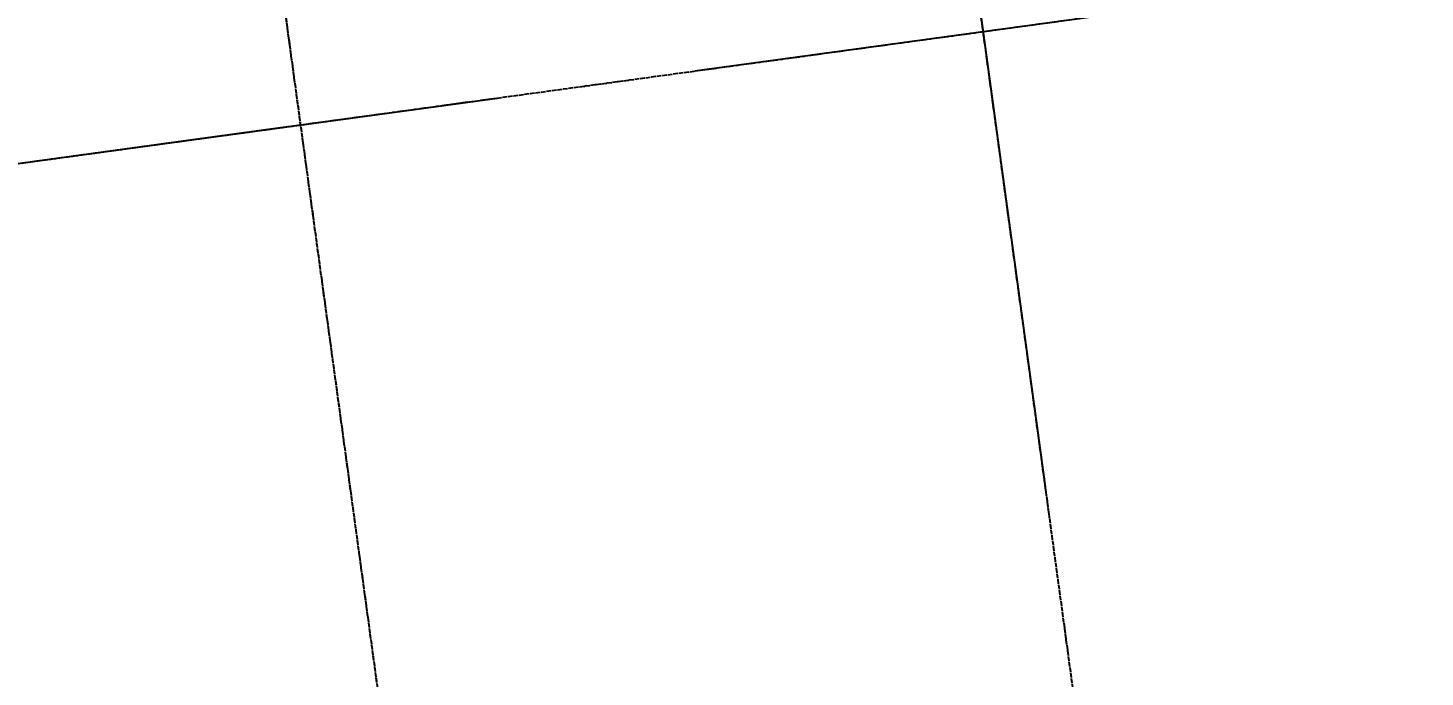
# Model space of a CAD drawing. Header units: millimetres. Extents: x -39175 to 150737, y -15023 to 140542.
# Drawn here: x -29584 to -23499, y 113583 to 116409 of the extents above; entities that cross this region are included whole.
import ezdxf

# ---------------------------------------------------------------- set-up
doc = ezdxf.new("R2010")
doc.units = ezdxf.units.MM
doc.header["$LTSCALE"] = 10
doc.linetypes.add('E-RG-1F$0$$0$DOTE', pattern=[2.42, 2, -0.2, 0.02, -0.2])
doc.layers.add('A—轴线、尺寸', color=1, linetype='Continuous')
doc.layers.add('轴线100', color=1, linetype='Continuous')
doc.styles.add('ARIAL', font='arial.ttf')
doc.dimstyles.new('200', dxfattribs={"dimscale": 200, "dimtxt": 2.5, "dimasz": 2, "dimexe": 1, "dimexo": 1, "dimgap": 0.8, "dimtad": 1, "dimdec": 0, "dimdsep": 46, "dimtxsty": 'ARIAL', "dimblk1": 'ARCHTICK', "dimblk2": 'ARCHTICK', "dimsah": 1, "dimcen": -0.9, "dimdle": 1, "dimclrd": 256, "dimclre": 256, "dimclrt": 40, "dimaunit": 1, "dimadec": 0, "dimazin": 0, "dimtfac": 0.35, "dimtdec": 0, "dimtix": 1, "dimtmove": 2, "dimatfit": 3, "dimldrblk": 'ARCHTICK', "dimfxl": 0, "dimtvp": 0.8, "dimtolj": 1, "dimtzin": 0, "dimarcsym": 0})
doc.dimstyles.new('副本 100', dxfattribs={"dimscale": 100, "dimtxt": 2.5, "dimasz": 2, "dimexe": 1, "dimexo": 1, "dimgap": 0.8, "dimtad": 1, "dimdec": 0, "dimdsep": 46, "dimtxsty": 'ARIAL', "dimblk1": 'ARCHTICK', "dimblk2": 'ARCHTICK', "dimsah": 1, "dimcen": -0.9, "dimdle": 1, "dimclrd": 256, "dimclre": 256, "dimclrt": 40, "dimaunit": 1, "dimadec": 0, "dimazin": 0, "dimtfac": 0.35, "dimtdec": 0, "dimtix": 1, "dimtmove": 2, "dimatfit": 3, "dimldrblk": 'ARCHTICK', "dimfxl": 0, "dimtvp": 0.8, "dimtolj": 1, "dimtzin": 0, "dimarcsym": 0})

# ---------------------------------------------------------------- blocks, each defined once
blk = doc.blocks.new('_ArchTick')
at = {"color": 0, "linetype": 'ByBlock', "const_width": 0.15}
blk.add_lwpolyline([(-0.5, -0.5), (0.5, 0.5)], dxfattribs=at)
blk = doc.blocks.new('*D4650')
at = {"layer": 'A—轴线、尺寸', "linetype": 'ByBlock', "lineweight": -2}
for p, q in [((-28462.2, 115976.9), (-35103.7, 115069.1)), ((-34309.7, 110736.7), (-34932.6, 115294.4)), ((-27893.4, 111815.6), (-34534.9, 110907.8))]:
    blk.add_line(p, q, dxfattribs=at)
at = {"layer": 'Defpoints', "color": 0, "linetype": 'ByBlock'}
for p in [(-28264.1, 116004), (-34905.5, 115096.2), (-27695.3, 111842.7)]:
    blk.add_point(p, dxfattribs=at)
at = {"layer": 'A—轴线、尺寸', "linetype": 'ByBlock', "lineweight": -2, "xscale": 400, "yscale": 400, "zscale": 400}
for p, rotation in [((-34905.5, 115096.2), 97.7833395196683), ((-34336.8, 110934.9), 277.7833395196683)]:
    blk.add_blockref('_ArchTick', p, dxfattribs=dict(at, rotation=rotation))
at = {"layer": 'A—轴线、尺寸', "color": 40, "linetype": 'ByBlock', "insert": (-34209.7, 113071.8), "char_height": 500, "attachment_point": 5, "rotation": 277.78334, "style": 'ARIAL'}
blk.add_mtext('\\A1;4200', dxfattribs=at)
blk = doc.blocks.new('*D4651')
at = {"layer": 'A—轴线、尺寸', "linetype": 'ByBlock', "lineweight": -2}
for p, q in [((-28034.4, 116035.4), (-36094.5, 114933.7)), ((-33023.9, 93946.2), (-35923.4, 115158.9)), ((-27659.2, 94881.4), (-33249.2, 94117.3))]:
    blk.add_line(p, q, dxfattribs=at)
at = {"layer": 'Defpoints', "color": 0, "linetype": 'ByBlock'}
for p in [(-27836.3, 116062.5), (-35896.3, 114960.8), (-27461.1, 94908.4)]:
    blk.add_point(p, dxfattribs=at)
at = {"layer": 'A—轴线、尺寸', "linetype": 'ByBlock', "lineweight": -2, "xscale": 400, "yscale": 400, "zscale": 400}
for p, rotation in [((-35896.3, 114960.8), 97.7833395196683), ((-33051, 94144.4), 277.7833395196683)]:
    blk.add_blockref('_ArchTick', p, dxfattribs=dict(at, rotation=rotation))
at = {"layer": 'A—轴线、尺寸', "color": 40, "linetype": 'ByBlock', "insert": (-34062.2, 104608.8), "char_height": 500, "attachment_point": 5, "rotation": 277.78334, "style": 'ARIAL'}
blk.add_mtext('\\A1;21010', dxfattribs=at)
blk = doc.blocks.new('*D4653')
at = {"layer": 'A—轴线、尺寸', "linetype": 'ByBlock', "lineweight": -2}
for p, q in [((78472.2, 131606.8), (77673.1, 137453.1)), ((-33465.9, 122060), (77898.3, 137282)), ((-32386.9, 115642.3), (-33294.9, 122285.3))]:
    blk.add_line(p, q, dxfattribs=at)
at = {"layer": 'Defpoints', "color": 0, "linetype": 'ByBlock'}
for p in [(77700.2, 137254.9), (78499.3, 131408.6), (-32359.8, 115444.1, 0)]:
    blk.add_point(p, dxfattribs=at)
at = {"layer": 'A—轴线、尺寸', "linetype": 'ByBlock', "lineweight": -2, "xscale": 400, "yscale": 400, "zscale": 400}
for p, rotation in [((77700.2, 137254.9), 7.783339573525556), ((-33267.8, 122087.1), 187.7833395735256)]:
    blk.add_blockref('_ArchTick', p, dxfattribs=dict(at, rotation=rotation))
at = {"layer": 'A—轴线、尺寸', "color": 40, "linetype": 'ByBlock', "insert": (22159.9, 130082.5), "char_height": 500, "attachment_point": 5, "rotation": 7.78334, "style": 'ARIAL'}
blk.add_mtext('\\A1;112000', dxfattribs=at)
blk = doc.blocks.new('*D4846')
at = {"layer": 'Defpoints', "color": 0}
for p in [(-282855.4, 119142.1), (-289496.9, 118234.3), (-282286.6, 114980.7)]:
    blk.add_point(p, dxfattribs=at)
at = {"layer": '轴线100', "lineweight": -2}
for p, q in [((-282954.5, 119128.5), (-289596, 118220.7)), ((-288914.6, 113973.9), (-289510.4, 118333.3)), ((-282385.7, 114967.2), (-289027.2, 114059.4))]:
    blk.add_line(p, q, dxfattribs=at)
at = {"layer": '轴线100', "lineweight": -2, "xscale": 200, "yscale": 200, "zscale": 200}
for p, rotation in [((-289496.9, 118234.3), 97.78333952134932), ((-288928.1, 114072.9), 277.7833395213493)]:
    blk.add_blockref('_ArchTick', p, dxfattribs=dict(at, rotation=rotation))
at = {"layer": '轴线100', "color": 40, "insert": (-288981.5, 116185.2), "char_height": 300, "attachment_point": 5, "rotation": 277.78334, "style": 'ARIAL'}
blk.add_mtext('\\A1;4200', dxfattribs=at)
blk = doc.blocks.new('A$C1C9D1350')
at = {"layer": '轴线100', "linetype": 'E-RG-1F$0$$0$DOTE'}
for p, q in [((-187050.8, 132237.2), (-291775.7, 117922.8)), ((-281922.2, 127344.8), (-277993.3, 98601.3)), ((-284894.5, 126938.5), (-280965.7, 98195))]:
    blk.add_line(p, q, dxfattribs=at)
at = {"layer": '轴线100'}
dim = blk.add_linear_dim(base=(-289496.9, 118234.3), p1=(-282286.6, 114980.7), p2=(-282855.4, 119142.1), angle=97.78334, dimstyle='副本 100', override={"dimtxt": 3}, dxfattribs=at)
dim.commit()
dim.dimension.update_dxf_attribs({"geometry": '*D4846', "text_midpoint": (-288981.5, 116185.2)})

msp = doc.modelspace()

# ---------------------------------------------------------------- linework, layer by layer
at = {"layer": 'A—轴线、尺寸', "linetype": 'E-RG-1F$0$$0$DOTE', "ltscale": 500}
for p, q in [((79137.4, 130684.4), (-37184.4, 114784.7)), ((-26508.1, 124319.2), (-22579.3, 95575.7))]:
    msp.add_line(p, q, dxfattribs=at)
at = {"layer": 'A—轴线、尺寸', "linetype": 'E-RG-1F$0$$0$DOTE'}
msp.add_line((-29480.5, 123913), (-25551.6, 95169.4), dxfattribs=at)

# ---------------------------------------------------------------- block references
at = {"layer": '轴线100'}
msp.add_blockref('A$C1C9D1350', (255414.1, -3026), dxfattribs=at)

# ---------------------------------------------------------------- dimensions: what is measured, and where the dimension line sits
at = {"layer": 'A—轴线、尺寸', "linetype": 'ByBlock'}
for base, p1, p2, angle, picture, middle in [((77700.2, 137254.9), (-32359.8, 115444.1, 0), (78499.3, 131408.6), 7.78334, '*D4653', (22159.9, 130082.5)), ((-35896.3, 114960.8), (-27461.1, 94908.4), (-27836.3, 116062.5), 97.78334, '*D4651', (-34062.2, 104608.8)), ((-34905.5, 115096.2), (-27695.3, 111842.7), (-28264.1, 116004), 97.78334, '*D4650', (-34209.7, 113071.8))]:
    dim = msp.add_linear_dim(base=base, p1=p1, p2=p2, angle=angle, dimstyle='200', dxfattribs=at)
    dim.commit()
    dim.dimension.update_dxf_attribs({"geometry": picture, "text_midpoint": middle})

doc.saveas('drawing.dxf')
